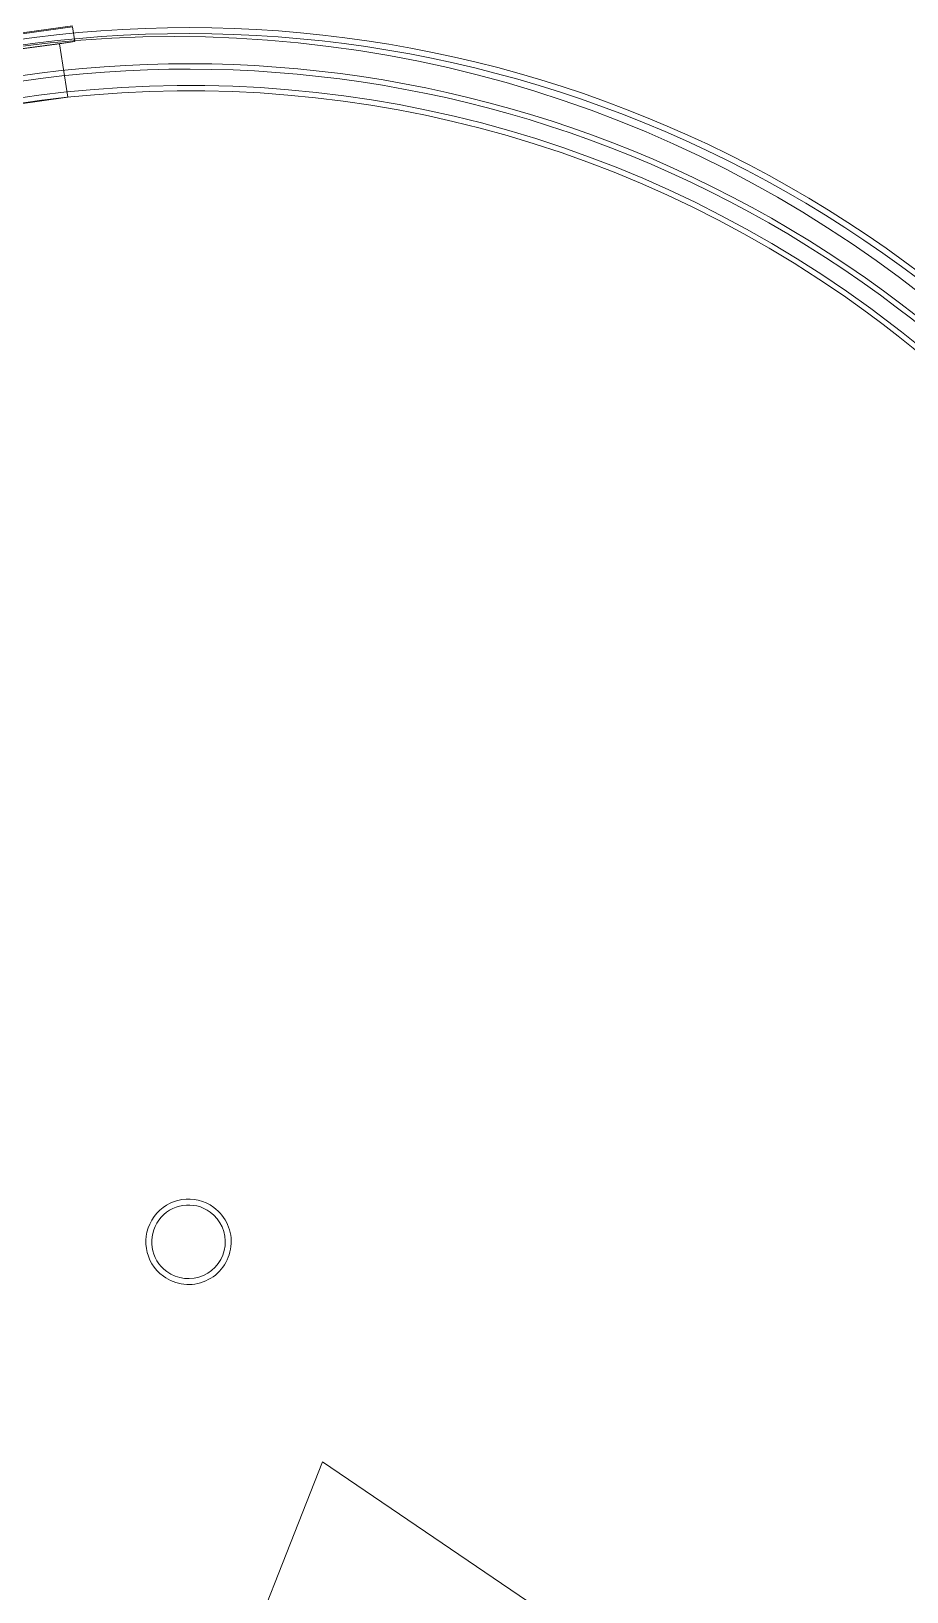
# Model space of a CAD drawing. Header units: metres. Extents: x -207 to 292, y -187 to 169.
# Drawn here: x -49.46 to -45.74, y 10.05 to 16.67 of the extents above; entities that cross this region are included whole.
import ezdxf

# ---------------------------------------------------------------- set-up
doc = ezdxf.new("R2010")
doc.units = ezdxf.units.M
for name, color, linetype, lineweight in [('C-TOPO-MAJR', 7, 'Continuous', 35), ('EQUIPOS PIS', 7, 'Continuous', 9), ('P-SANR-FIXT', 7, 'Continuous', 9), ('solera', 7, 'Continuous', 35)]:
    doc.layers.add(name, color=color, linetype=linetype, lineweight=lineweight)
doc.layers.add('PR10-ARQ-PL-001-Emplazamiento-C-1_dwg', color=7, linetype='Continuous', lineweight=9, true_color=0x767676)

# ---------------------------------------------------------------- blocks, each defined once
blk = doc.blocks.new('M_Estanque-Terraza - M_Estanque-Terraza-2090154-PLANTA EMPLAZAMIENTO ACTUALIZADO')
at = {"layer": 'P-SANR-FIXT'}
for p, q in [((3.5855, 3.6454), (3.8256, 3.3968)), ((3.5855, 3.6454), (3.8256, 3.3968)), ((3.6313, 3.688), (3.8698, 3.441)), ((3.6313, 3.688), (3.8698, 3.441)), ((3.8725, 3.4436), (3.634, 3.6906)), ((3.8725, 3.4436), (3.634, 3.6906)), ((3.6302, 3.5975), (3.7793, 3.4431)), ((3.6302, 3.5975), (3.7793, 3.4431)), ((3.6169, 3.2808), (3.7793, 3.4431)), ((3.7793, 3.4431), (3.8256, 3.3968)), ((3.5412, 3.3623), (3.4623, 3.4409)), ((3.4623, 3.4409), (3.6169, 3.2808)), ((3.4623, 3.4409), (3.6169, 3.2808)), ((3.8256, 3.3968), (3.8698, 3.441)), ((3.6169, 3.2808), (3.5412, 3.3623))]:
    blk.add_line(p, q, dxfattribs=at)
for radius, start, end in [(5.1516, 0, 136.13623), (5.1516, 0, 136.13623), (5.1266, 0, 136.11945), (5.1266, 0, 136.11945), (4.9983, 0, 136.03065), (4.9755, 360, 136.01444), (4.9059, 0, 180), (4.8832, 0, 180), (0.1811, 360, 180), (0.1811, 0, 180), (0.1561, 0, 180), (0.1561, 0, 180), (5.1516, 180, 360), (5.1516, 180, 360), (5.1266, 180, 0), (5.1266, 180, 0), (4.9983, 180, 0), (4.9755, 180, 0), (4.9059, 180, 360), (4.8832, 180, 360), (0.1811, 180, 360), (0.1811, 180, 0), (0.1561, 180, 0), (0.1561, 180, 0)]:
    blk.add_arc((0, 0), radius, start, end, dxfattribs=at)
blk = doc.blocks.new('YADRAN_LASQUEMAS_ARQ_MO_002_TERRAZAS_rvt-1-PLANTA EMPLAZAMIENTO ACTUALIZADO')
at = {"layer": 'P-SANR-FIXT', "lineweight": 9, "rotation": 53.81588478803576}
blk.add_blockref('M_Estanque-Terraza - M_Estanque-Terraza-2090154-PLANTA EMPLAZAMIENTO ACTUALIZADO', (-48.7895, 11.5321), dxfattribs=at)
blk = doc.blocks.new('PR10-ARQ-PL-001-Emplazamiento-C-1_dwg-674643-PLANTA EMPLAZAMIENTO ACTUALIZADO')
at = {"layer": 'C-TOPO-MAJR', "color": 1, "lineweight": 9, "true_color": 0xff0000, "flags": 128}
blk.add_lwpolyline([(-33.9418, 6.7098), (-36.7207, 7.8261), (-36.8274, 7.8699), (-41.0302, 9.5865), (-41.3539, 9.7187), (-41.4864, 9.7749), (-41.6207, 9.8319), (-41.757, 9.8897), (-43.0398, 10.4339), (-43.1934, 10.2194), (-44.5772, 10.7648), (-45.9931, 9.3799), (-47.0242, 9.7848), (-48.2209, 10.598), (-48.6437, 9.5239), (-68.1109, 17.305)], dxfattribs=at)
at = {"layer": 'EQUIPOS PIS'}
blk.add_circle((-48.8506, 11.4984), 5.1472, dxfattribs=at)
at = {"layer": 'solera'}
blk.add_arc((-48.9388, 11.3377), 7.756, 347.91764, 66.36227, dxfattribs=at)

msp = doc.modelspace()

# ---------------------------------------------------------------- linework, layer by layer
at = {"layer": 'C-TOPO-MAJR', "color": 1, "lineweight": 9, "true_color": 0xff0000, "flags": 128}
msp.add_lwpolyline([(-68.1109, 17.305), (-48.6437, 9.5239), (-48.2209, 10.598), (-47.0242, 9.7848), (-45.9931, 9.3799), (-44.5772, 10.7648), (-43.1934, 10.2194), (-43.0398, 10.4339), (-41.757, 9.8897), (-41.6207, 9.8319), (-41.4864, 9.7749), (-41.3539, 9.7187)], dxfattribs=at)

# ---------------------------------------------------------------- block references
at = {"lineweight": 5}
msp.add_blockref('YADRAN_LASQUEMAS_ARQ_MO_002_TERRAZAS_rvt-1-PLANTA EMPLAZAMIENTO ACTUALIZADO', (0, 0), dxfattribs=at)
at = {"layer": 'PR10-ARQ-PL-001-Emplazamiento-C-1_dwg', "color": 7}
msp.add_blockref('PR10-ARQ-PL-001-Emplazamiento-C-1_dwg-674643-PLANTA EMPLAZAMIENTO ACTUALIZADO', (0, 0), dxfattribs=at)

doc.saveas('drawing.dxf')
